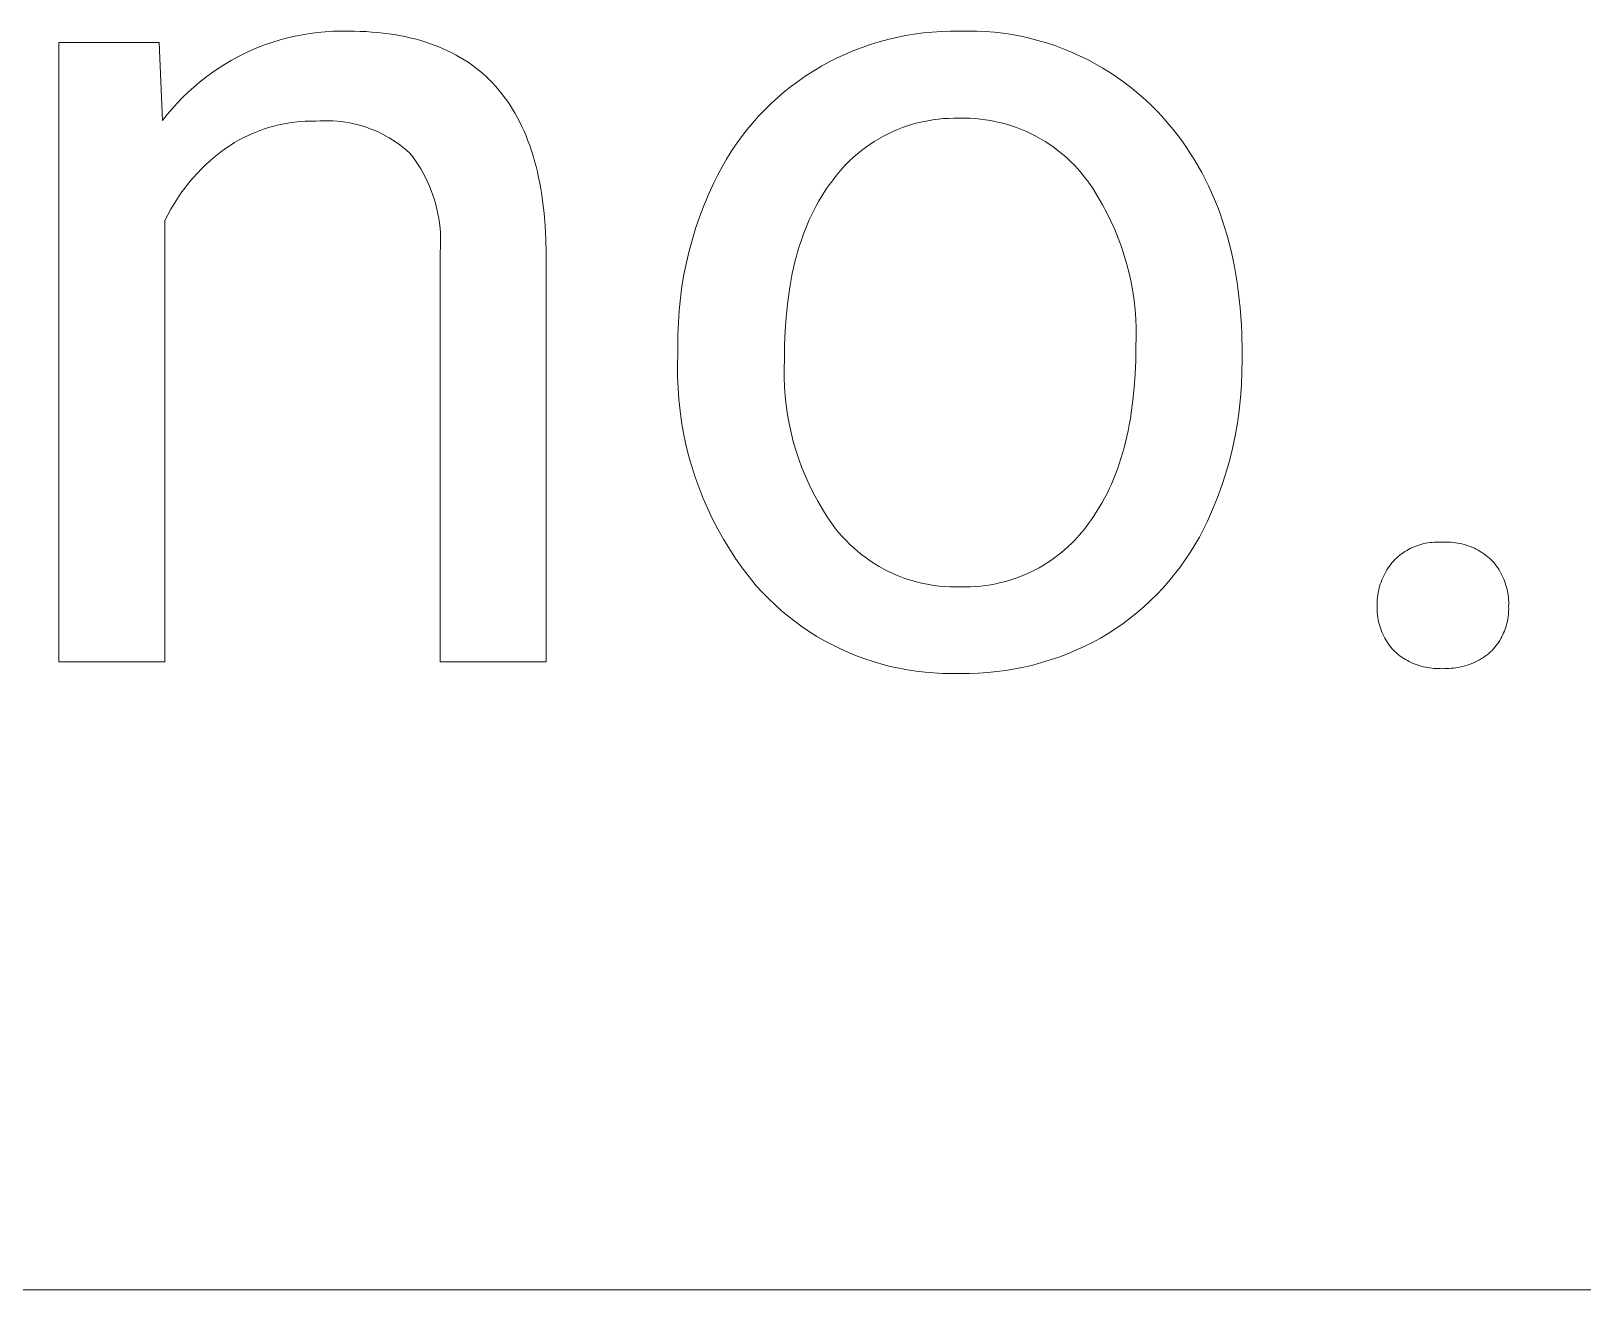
# Model space of a CAD drawing. Header units: millimetres. Extents: x 3269 to 7089, y 1744 to 4413.
# Drawn here: x 6057.6 to 6124.9, y 1957.3 to 2012 of the extents above; entities that cross this region are included whole.
import ezdxf

# ---------------------------------------------------------------- set-up
doc = ezdxf.new("R2010")
doc.units = ezdxf.units.MM
doc.header["$MEASUREMENT"] = 0
doc.layers.add('Domyślny', color=7, linetype='Continuous', true_color=0x000000)

msp = doc.modelspace()

# ---------------------------------------------------------------- linework, layer by layer
at = {"layer": 'Domyślny', "color": 18, "lineweight": 15, "true_color": 0x000000}
for p, q in [((6069.714, 2011.87), (6070.043, 2011.913)), ((6070.043, 2011.913), (6070.373, 2011.944)), ((6070.373, 2011.944), (6070.704, 2011.963)), ((6070.704, 2011.963), (6071.035, 2011.972)), ((6071.035, 2011.972), (6071.367, 2011.969)), ((6071.367, 2011.969), (6071.631, 2011.967)), ((6071.631, 2011.967), (6071.891, 2011.96)), ((6071.891, 2011.96), (6072.148, 2011.948)), ((6072.148, 2011.948), (6072.4, 2011.932)), ((6072.4, 2011.932), (6072.647, 2011.91)), ((6072.647, 2011.91), (6072.891, 2011.885)), ((6072.891, 2011.885), (6073.131, 2011.854)), ((6095.931, 2011.841), (6096.317, 2011.892)), ((6096.317, 2011.892), (6096.705, 2011.93)), ((6096.705, 2011.93), (6097.094, 2011.956)), ((6097.094, 2011.956), (6097.484, 2011.968)), ((6097.484, 2011.968), (6097.874, 2011.968)), ((6097.874, 2011.968), (6098.258, 2011.975)), ((6098.258, 2011.975), (6098.642, 2011.97)), ((6098.642, 2011.97), (6099.026, 2011.952)), ((6099.026, 2011.952), (6099.409, 2011.92)), ((6099.409, 2011.92), (6099.791, 2011.876)), ((6058.812, 1984.595), (6058.812, 2011.473)), ((6058.812, 2011.473), (6063.162, 2011.473)), ((6063.162, 2011.473), (6063.315, 2008.089)), ((6067.173, 2011.141), (6067.479, 2011.269)), ((6067.479, 2011.269), (6067.788, 2011.387)), ((6067.788, 2011.387), (6068.102, 2011.495)), ((6068.102, 2011.495), (6068.419, 2011.592)), ((6068.419, 2011.592), (6068.739, 2011.678)), ((6068.739, 2011.678), (6069.062, 2011.753)), ((6069.062, 2011.753), (6069.387, 2011.817)), ((6069.387, 2011.817), (6069.714, 2011.87)), ((6073.131, 2011.854), (6073.366, 2011.819)), ((6073.366, 2011.819), (6073.597, 2011.779)), ((6073.597, 2011.779), (6073.824, 2011.734)), ((6073.824, 2011.734), (6074.047, 2011.685)), ((6074.047, 2011.685), (6074.266, 2011.631)), ((6074.266, 2011.631), (6074.481, 2011.572)), ((6074.481, 2011.572), (6074.691, 2011.509)), ((6074.691, 2011.509), (6074.898, 2011.441)), ((6074.898, 2011.441), (6075.1, 2011.368)), ((6075.1, 2011.368), (6075.298, 2011.291)), ((6075.298, 2011.291), (6075.492, 2011.208)), ((6075.492, 2011.208), (6075.682, 2011.122)), ((6093.304, 2011.126), (6093.668, 2011.265)), ((6093.668, 2011.265), (6094.036, 2011.392)), ((6094.036, 2011.392), (6094.409, 2011.507)), ((6094.409, 2011.507), (6094.785, 2011.61)), ((6094.785, 2011.61), (6095.164, 2011.699)), ((6095.164, 2011.699), (6095.546, 2011.776)), ((6095.546, 2011.776), (6095.931, 2011.841)), ((6099.791, 2011.876), (6100.171, 2011.819)), ((6100.171, 2011.819), (6100.548, 2011.748)), ((6100.548, 2011.748), (6100.924, 2011.665)), ((6100.924, 2011.665), (6101.296, 2011.57)), ((6101.296, 2011.57), (6101.664, 2011.462)), ((6101.664, 2011.462), (6102.029, 2011.341)), ((6102.029, 2011.341), (6102.39, 2011.208)), ((6102.39, 2011.208), (6102.746, 2011.063)), ((6066, 2010.525), (6066.285, 2010.694)), ((6066.285, 2010.694), (6066.576, 2010.853)), ((6066.576, 2010.853), (6066.872, 2011.002)), ((6066.872, 2011.002), (6067.173, 2011.141)), ((6075.682, 2011.122), (6075.867, 2011.03)), ((6075.867, 2011.03), (6076.049, 2010.934)), ((6076.049, 2010.934), (6076.226, 2010.833)), ((6076.226, 2010.833), (6076.4, 2010.727)), ((6076.4, 2010.727), (6076.569, 2010.617)), ((6076.569, 2010.617), (6076.734, 2010.502)), ((6091.9, 2010.449), (6092.242, 2010.635)), ((6092.242, 2010.635), (6092.59, 2010.811)), ((6092.59, 2010.811), (6092.944, 2010.974)), ((6092.944, 2010.974), (6093.304, 2011.126)), ((6102.746, 2011.063), (6103.096, 2010.906)), ((6103.096, 2010.906), (6103.442, 2010.737)), ((6103.442, 2010.737), (6103.781, 2010.556)), ((6103.781, 2010.556), (6104.114, 2010.364)), ((6064.92, 2009.757), (6065.18, 2009.963)), ((6065.18, 2009.963), (6065.447, 2010.16)), ((6065.447, 2010.16), (6065.72, 2010.347)), ((6065.72, 2010.347), (6066, 2010.525)), ((6076.734, 2010.502), (6076.895, 2010.382)), ((6076.895, 2010.382), (6077.051, 2010.258)), ((6077.051, 2010.258), (6077.204, 2010.128)), ((6077.204, 2010.128), (6077.352, 2009.995)), ((6077.352, 2009.995), (6077.497, 2009.856)), ((6090.918, 2009.821), (6091.237, 2010.041)), ((6091.237, 2010.041), (6091.564, 2010.251)), ((6091.564, 2010.251), (6091.9, 2010.449)), ((6104.114, 2010.364), (6104.44, 2010.161)), ((6104.44, 2010.161), (6104.759, 2009.947)), ((6104.759, 2009.947), (6105.071, 2009.722)), ((6064.184, 2009.089), (6064.422, 2009.32)), ((6064.422, 2009.32), (6064.667, 2009.543)), ((6064.667, 2009.543), (6064.92, 2009.757)), ((6077.497, 2009.856), (6077.637, 2009.713)), ((6077.637, 2009.713), (6077.773, 2009.565)), ((6077.773, 2009.565), (6077.905, 2009.412)), ((6077.905, 2009.412), (6078.033, 2009.255)), ((6078.033, 2009.255), (6078.156, 2009.093)), ((6090.008, 2009.096), (6090.303, 2009.348)), ((6090.303, 2009.348), (6090.606, 2009.589)), ((6090.606, 2009.589), (6090.918, 2009.821)), ((6105.071, 2009.722), (6105.375, 2009.487)), ((6105.375, 2009.487), (6105.67, 2009.242)), ((6105.67, 2009.242), (6105.958, 2008.987)), ((6063.519, 2008.35), (6063.732, 2008.604)), ((6063.732, 2008.604), (6063.954, 2008.851)), ((6063.954, 2008.851), (6064.184, 2009.089)), ((6078.156, 2009.093), (6078.276, 2008.926)), ((6078.276, 2008.926), (6078.391, 2008.755)), ((6078.391, 2008.755), (6078.503, 2008.579)), ((6078.503, 2008.579), (6078.61, 2008.398)), ((6089.176, 2008.281), (6089.444, 2008.562)), ((6089.444, 2008.562), (6089.721, 2008.834)), ((6089.721, 2008.834), (6090.008, 2009.096)), ((6105.958, 2008.987), (6106.236, 2008.722)), ((6106.236, 2008.722), (6106.505, 2008.448)), ((6063.315, 2008.089), (6063.519, 2008.35)), ((6068.137, 2007.845), (6067.915, 2007.782)), ((6068.362, 2007.9), (6068.137, 2007.845)), ((6068.588, 2007.947), (6068.362, 2007.9)), ((6068.816, 2007.987), (6068.588, 2007.947)), ((6069.045, 2008.018), (6068.816, 2007.987)), ((6069.275, 2008.042), (6069.045, 2008.018)), ((6069.505, 2008.057), (6069.275, 2008.042)), ((6069.736, 2008.065), (6069.505, 2008.057)), ((6069.967, 2008.064), (6069.736, 2008.065)), ((6070.151, 2008.077), (6069.967, 2008.064)), ((6070.336, 2008.083), (6070.151, 2008.077)), ((6070.52, 2008.083), (6070.336, 2008.083)), ((6070.704, 2008.077), (6070.52, 2008.083)), ((6070.888, 2008.065), (6070.704, 2008.077)), ((6071.072, 2008.046), (6070.888, 2008.065)), ((6071.255, 2008.02), (6071.072, 2008.046)), ((6071.436, 2007.989), (6071.255, 2008.02)), ((6071.617, 2007.951), (6071.436, 2007.989)), ((6071.796, 2007.906), (6071.617, 2007.951)), ((6071.973, 2007.856), (6071.796, 2007.906)), ((6072.149, 2007.8), (6071.973, 2007.856)), ((6078.61, 2008.398), (6078.713, 2008.213)), ((6078.713, 2008.213), (6078.812, 2008.022)), ((6078.812, 2008.022), (6078.907, 2007.828)), ((6088.67, 2007.693), (6088.918, 2007.991)), ((6088.918, 2007.991), (6089.176, 2008.281)), ((6095.633, 2007.859), (6095.418, 2007.784)), ((6095.85, 2007.927), (6095.633, 2007.859)), ((6096.07, 2007.987), (6095.85, 2007.927)), ((6096.291, 2008.04), (6096.07, 2007.987)), ((6096.514, 2008.085), (6096.291, 2008.04)), ((6096.739, 2008.122), (6096.514, 2008.085)), ((6096.965, 2008.151), (6096.739, 2008.122)), ((6097.191, 2008.173), (6096.965, 2008.151)), ((6097.418, 2008.186), (6097.191, 2008.173)), ((6097.646, 2008.192), (6097.418, 2008.186)), ((6097.874, 2008.19), (6097.646, 2008.192)), ((6098.105, 2008.193), (6097.874, 2008.19)), ((6098.335, 2008.187), (6098.105, 2008.193)), ((6098.566, 2008.174), (6098.335, 2008.187)), ((6098.796, 2008.153), (6098.566, 2008.174)), ((6099.025, 2008.123), (6098.796, 2008.153)), ((6099.253, 2008.086), (6099.025, 2008.123)), ((6099.48, 2008.041), (6099.253, 2008.086)), ((6099.705, 2007.989), (6099.48, 2008.041)), ((6099.928, 2007.928), (6099.705, 2007.989)), ((6100.148, 2007.86), (6099.928, 2007.928)), ((6100.366, 2007.784), (6100.148, 2007.86)), ((6106.505, 2008.448), (6106.765, 2008.164)), ((6106.765, 2008.164), (6106.974, 2007.925)), ((6106.974, 2007.925), (6107.176, 2007.68)), ((6066.639, 2007.246), (6066.438, 2007.131)), ((6066.843, 2007.353), (6066.639, 2007.246)), ((6067.051, 2007.454), (6066.843, 2007.353)), ((6067.263, 2007.547), (6067.051, 2007.454)), ((6067.477, 2007.633), (6067.263, 2007.547)), ((6067.695, 2007.711), (6067.477, 2007.633)), ((6067.915, 2007.782), (6067.695, 2007.711)), ((6072.322, 2007.737), (6072.149, 2007.8)), ((6072.494, 2007.669), (6072.322, 2007.737)), ((6072.662, 2007.594), (6072.494, 2007.669)), ((6072.828, 2007.514), (6072.662, 2007.594)), ((6072.992, 2007.428), (6072.828, 2007.514)), ((6073.152, 2007.337), (6072.992, 2007.428)), ((6073.309, 2007.24), (6073.152, 2007.337)), ((6073.462, 2007.138), (6073.309, 2007.24)), ((6078.907, 2007.828), (6078.998, 2007.628)), ((6078.998, 2007.628), (6079.084, 2007.424)), ((6079.084, 2007.424), (6079.167, 2007.215)), ((6079.167, 2007.215), (6079.245, 2007.001)), ((6088.206, 2007.071), (6088.433, 2007.386)), ((6088.433, 2007.386), (6088.67, 2007.693)), ((6094.195, 2007.181), (6094.005, 2007.057)), ((6094.39, 2007.299), (6094.195, 2007.181)), ((6094.589, 2007.41), (6094.39, 2007.299)), ((6094.791, 2007.514), (6094.589, 2007.41)), ((6094.997, 2007.612), (6094.791, 2007.514)), ((6095.206, 2007.701), (6094.997, 2007.612)), ((6095.418, 2007.784), (6095.206, 2007.701)), ((6100.582, 2007.701), (6100.366, 2007.784)), ((6100.794, 2007.61), (6100.582, 2007.701)), ((6101.003, 2007.512), (6100.794, 2007.61)), ((6101.209, 2007.407), (6101.003, 2007.512)), ((6101.411, 2007.295), (6101.209, 2007.407)), ((6101.609, 2007.176), (6101.411, 2007.295)), ((6101.803, 2007.05), (6101.609, 2007.176)), ((6107.176, 2007.68), (6107.372, 2007.43)), ((6107.372, 2007.43), (6107.561, 2007.176)), ((6107.561, 2007.176), (6107.743, 2006.916)), ((6065.612, 2006.546), (6065.402, 2006.368)), ((6065.828, 2006.717), (6065.612, 2006.546)), ((6066.049, 2006.881), (6065.828, 2006.717)), ((6066.242, 2007.009), (6066.049, 2006.881)), ((6066.438, 2007.131), (6066.242, 2007.009)), ((6073.612, 2007.03), (6073.462, 2007.138)), ((6073.758, 2006.918), (6073.612, 2007.03)), ((6073.9, 2006.8), (6073.758, 2006.918)), ((6074.038, 2006.677), (6073.9, 2006.8)), ((6074.166, 2006.512), (6074.038, 2006.677)), ((6074.289, 2006.342), (6074.166, 2006.512)), ((6079.245, 2007.001), (6079.319, 2006.783)), ((6079.319, 2006.783), (6079.389, 2006.56)), ((6079.389, 2006.56), (6079.456, 2006.332)), ((6087.785, 2006.419), (6087.99, 2006.749)), ((6087.99, 2006.749), (6088.206, 2007.071)), ((6093.289, 2006.495), (6093.123, 2006.339)), ((6093.461, 2006.644), (6093.289, 2006.495)), ((6093.637, 2006.788), (6093.461, 2006.644)), ((6093.819, 2006.925), (6093.637, 2006.788)), ((6094.005, 2007.057), (6093.819, 2006.925)), ((6101.992, 2006.917), (6101.803, 2007.05)), ((6102.176, 2006.778), (6101.992, 2006.917)), ((6102.356, 2006.633), (6102.176, 2006.778)), ((6102.53, 2006.481), (6102.356, 2006.633)), ((6107.743, 2006.916), (6107.918, 2006.652)), ((6107.918, 2006.652), (6108.087, 2006.383)), ((6065, 2005.991), (6064.809, 2005.793)), ((6065.198, 2006.183), (6065, 2005.991)), ((6065.402, 2006.368), (6065.198, 2006.183)), ((6074.405, 2006.168), (6074.289, 2006.342)), ((6074.516, 2005.99), (6074.405, 2006.168)), ((6074.62, 2005.809), (6074.516, 2005.99)), ((6079.456, 2006.332), (6079.517, 2006.1)), ((6079.517, 2006.1), (6079.575, 2005.862)), ((6079.575, 2005.862), (6079.629, 2005.621)), ((6087.409, 2005.74), (6087.591, 2006.083)), ((6087.591, 2006.083), (6087.785, 2006.419)), ((6092.658, 2005.839), (6092.515, 2005.662)), ((6092.807, 2006.011), (6092.658, 2005.839)), ((6092.962, 2006.178), (6092.807, 2006.011)), ((6093.123, 2006.339), (6092.962, 2006.178)), ((6102.699, 2006.324), (6102.53, 2006.481)), ((6102.863, 2006.161), (6102.699, 2006.324)), ((6103.021, 2005.992), (6102.863, 2006.161)), ((6103.173, 2005.818), (6103.021, 2005.992)), ((6108.087, 2006.383), (6108.249, 2006.108)), ((6108.249, 2006.108), (6108.405, 2005.829)), ((6108.405, 2005.829), (6108.553, 2005.545)), ((6064.277, 2005.16), (6064.114, 2004.938)), ((6064.447, 2005.377), (6064.277, 2005.16)), ((6064.624, 2005.588), (6064.447, 2005.377)), ((6064.809, 2005.793), (6064.624, 2005.588)), ((6074.718, 2005.624), (6074.62, 2005.809)), ((6074.81, 2005.435), (6074.718, 2005.624)), ((6074.895, 2005.244), (6074.81, 2005.435)), ((6074.973, 2005.05), (6074.895, 2005.244)), ((6079.629, 2005.621), (6079.679, 2005.374)), ((6079.679, 2005.374), (6079.724, 2005.123)), ((6087.019, 2004.915), (6087.239, 2005.391)), ((6087.239, 2005.391), (6087.409, 2005.74)), ((6092.25, 2005.31), (6092.126, 2005.135)), ((6092.378, 2005.48), (6092.25, 2005.31)), ((6092.515, 2005.662), (6092.378, 2005.48)), ((6103.318, 2005.639), (6103.173, 2005.818)), ((6103.458, 2005.455), (6103.318, 2005.639)), ((6103.683, 2005.124), (6103.458, 2005.455)), ((6108.553, 2005.545), (6108.695, 2005.256)), ((6108.695, 2005.256), (6108.831, 2004.962)), ((6063.811, 2004.478), (6063.671, 2004.24)), ((6063.959, 2004.71), (6063.811, 2004.478)), ((6064.114, 2004.938), (6063.959, 2004.71)), ((6075.045, 2004.853), (6074.973, 2005.05)), ((6075.11, 2004.654), (6075.045, 2004.853)), ((6075.168, 2004.453), (6075.11, 2004.654)), ((6079.724, 2005.123), (6079.765, 2004.867)), ((6079.765, 2004.867), (6079.803, 2004.606)), ((6079.803, 2004.606), (6079.865, 2004.071)), ((6086.815, 2004.431), (6087.019, 2004.915)), ((6091.779, 2004.582), (6091.671, 2004.388)), ((6091.891, 2004.771), (6091.779, 2004.582)), ((6092.006, 2004.955), (6091.891, 2004.771)), ((6092.126, 2005.135), (6092.006, 2004.955)), ((6103.896, 2004.785), (6103.683, 2005.124)), ((6104.098, 2004.438), (6103.896, 2004.785)), ((6108.831, 2004.962), (6108.96, 2004.664)), ((6108.96, 2004.664), (6109.082, 2004.36)), ((6063.54, 2003.998), (6063.416, 2003.752)), ((6063.671, 2004.24), (6063.54, 2003.998)), ((6075.22, 2004.25), (6075.168, 2004.453)), ((6075.264, 2004.045), (6075.22, 2004.25)), ((6075.301, 2003.839), (6075.264, 2004.045)), ((6075.331, 2003.632), (6075.301, 2003.839)), ((6079.865, 2004.071), (6079.911, 2003.517)), ((6086.456, 2003.446), (6086.627, 2003.942)), ((6086.627, 2003.942), (6086.815, 2004.431)), ((6091.467, 2003.987), (6091.372, 2003.78)), ((6091.567, 2004.19), (6091.467, 2003.987)), ((6091.671, 2004.388), (6091.567, 2004.19)), ((6104.287, 2004.086), (6104.098, 2004.438)), ((6104.463, 2003.726), (6104.287, 2004.086)), ((6109.082, 2004.36), (6109.197, 2004.051)), ((6109.197, 2004.051), (6109.306, 2003.738)), ((6063.416, 2003.752), (6063.416, 1984.595)), ((6075.354, 2003.424), (6075.331, 2003.632)), ((6075.37, 2003.215), (6075.354, 2003.424)), ((6075.378, 2003.006), (6075.37, 2003.215)), ((6079.911, 2003.517), (6079.94, 2002.944)), ((6086.301, 2002.944), (6086.456, 2003.446)), ((6091.109, 2003.13), (6091.029, 2002.904)), ((6091.192, 2003.351), (6091.109, 2003.13)), ((6091.28, 2003.568), (6091.192, 2003.351)), ((6091.372, 2003.78), (6091.28, 2003.568)), ((6104.628, 2003.361), (6104.463, 2003.726)), ((6104.779, 2002.99), (6104.628, 2003.361)), ((6109.306, 2003.738), (6109.408, 2003.419)), ((6109.408, 2003.419), (6109.504, 2003.096)), ((6075.361, 2002.378), (6075.374, 2002.587)), ((6075.374, 2002.587), (6075.38, 2002.796)), ((6075.38, 2002.796), (6075.378, 2003.006)), ((6079.94, 2002.944), (6079.953, 2002.352)), ((6086.163, 2002.438), (6086.301, 2002.944)), ((6090.954, 2002.673), (6090.883, 2002.438)), ((6091.029, 2002.904), (6090.954, 2002.673)), ((6104.917, 2002.614), (6104.779, 2002.99)), ((6105.042, 2002.234), (6104.917, 2002.614)), ((6109.504, 2003.096), (6109.593, 2002.767)), ((6109.593, 2002.767), (6109.675, 2002.434)), ((6075.361, 1984.595), (6075.361, 2002.378)), ((6079.953, 2002.352), (6079.953, 1984.595)), ((6085.937, 2001.413), (6086.041, 2001.927)), ((6086.041, 2001.927), (6086.163, 2002.438)), ((6090.752, 2001.954), (6090.693, 2001.705)), ((6090.815, 2002.199), (6090.752, 2001.954)), ((6090.883, 2002.438), (6090.815, 2002.199)), ((6105.154, 2001.849), (6105.042, 2002.234)), ((6105.253, 2001.461), (6105.154, 2001.849)), ((6109.675, 2002.434), (6109.751, 2002.096)), ((6109.751, 2002.096), (6109.82, 2001.753)), ((6085.85, 2000.896), (6085.937, 2001.413)), ((6090.587, 2001.193), (6090.54, 2000.93)), ((6090.638, 2001.451), (6090.587, 2001.193)), ((6090.693, 2001.705), (6090.638, 2001.451)), ((6105.337, 2001.07), (6105.253, 2001.461)), ((6109.82, 2001.753), (6109.883, 2001.405)), ((6109.883, 2001.405), (6109.939, 2001.052)), ((6085.78, 2000.376), (6085.85, 2000.896)), ((6090.497, 2000.663), (6090.423, 2000.114)), ((6090.54, 2000.93), (6090.497, 2000.663)), ((6105.409, 2000.675), (6105.337, 2001.07)), ((6105.466, 2000.279), (6105.409, 2000.675)), ((6109.939, 2001.052), (6109.988, 2000.694)), ((6109.988, 2000.694), (6110.031, 2000.331)), ((6085.693, 1999.33), (6085.728, 1999.853)), ((6085.728, 1999.853), (6085.78, 2000.376)), ((6090.423, 2000.114), (6090.366, 1999.547)), ((6105.509, 1999.881), (6105.466, 2000.279)), ((6105.539, 1999.482), (6105.509, 1999.881)), ((6110.031, 2000.331), (6110.067, 1999.964)), ((6110.067, 1999.964), (6110.096, 1999.591)), ((6085.675, 1998.805), (6085.693, 1999.33)), ((6090.366, 1999.547), (6090.325, 1998.961)), ((6105.555, 1999.081), (6105.539, 1999.482)), ((6110.096, 1999.591), (6110.119, 1999.214)), ((6110.119, 1999.214), (6110.136, 1998.831)), ((6085.675, 1998.281), (6085.675, 1998.805)), ((6090.325, 1998.961), (6090.3, 1998.356)), ((6105.544, 1998.281), (6105.556, 1998.681)), ((6105.556, 1998.681), (6105.555, 1999.081)), ((6110.136, 1998.831), (6110.149, 1998.052)), ((6085.66, 1997.469), (6085.675, 1997.963)), ((6085.675, 1997.963), (6085.675, 1998.281)), ((6090.3, 1998.356), (6090.292, 1997.734)), ((6105.536, 1997.671), (6105.544, 1998.281)), ((6110.149, 1998.052), (6110.149, 1997.734)), ((6085.661, 1996.975), (6085.66, 1997.469)), ((6090.292, 1997.734), (6090.28, 1997.333)), ((6090.28, 1997.333), (6090.281, 1996.933)), ((6105.473, 1996.505), (6105.512, 1997.08)), ((6105.512, 1997.08), (6105.536, 1997.671)), ((6110.147, 1997.176), (6110.127, 1996.618)), ((6110.149, 1997.734), (6110.147, 1997.176)), ((6085.68, 1996.481), (6085.661, 1996.975)), ((6085.715, 1995.988), (6085.68, 1996.481)), ((6090.281, 1996.933), (6090.297, 1996.533)), ((6090.297, 1996.533), (6090.326, 1996.133)), ((6105.417, 1995.948), (6105.473, 1996.505)), ((6110.127, 1996.618), (6110.087, 1996.062)), ((6085.767, 1995.497), (6085.715, 1995.988)), ((6090.326, 1996.133), (6090.369, 1995.735)), ((6090.369, 1995.735), (6090.427, 1995.339)), ((6105.345, 1995.408), (6105.417, 1995.948)), ((6110.087, 1996.062), (6110.027, 1995.507)), ((6085.835, 1995.008), (6085.767, 1995.497)), ((6090.427, 1995.339), (6090.498, 1994.944)), ((6105.258, 1994.885), (6105.303, 1995.144)), ((6105.303, 1995.144), (6105.345, 1995.408)), ((6110.027, 1995.507), (6109.949, 1994.954)), ((6085.92, 1994.521), (6085.835, 1995.008)), ((6086.022, 1994.037), (6085.92, 1994.521)), ((6090.498, 1994.944), (6090.582, 1994.553)), ((6090.582, 1994.553), (6090.681, 1994.165)), ((6105.096, 1994.133), (6105.154, 1994.379)), ((6105.154, 1994.379), (6105.208, 1994.63)), ((6105.208, 1994.63), (6105.258, 1994.885)), ((6109.851, 1994.405), (6109.735, 1993.859)), ((6109.949, 1994.954), (6109.851, 1994.405)), ((6086.14, 1993.558), (6086.022, 1994.037)), ((6090.681, 1994.165), (6090.793, 1993.78)), ((6090.793, 1993.78), (6090.918, 1993.4)), ((6104.967, 1993.653), (6105.034, 1993.89)), ((6105.034, 1993.89), (6105.096, 1994.133)), ((6109.735, 1993.859), (6109.6, 1993.318)), ((6086.274, 1993.082), (6086.14, 1993.558)), ((6086.424, 1992.611), (6086.274, 1993.082)), ((6090.918, 1993.4), (6091.056, 1993.024)), ((6104.745, 1992.965), (6104.823, 1993.19)), ((6104.823, 1993.19), (6104.897, 1993.419)), ((6104.897, 1993.419), (6104.967, 1993.653)), ((6109.6, 1993.318), (6109.446, 1992.782)), ((6086.59, 1992.146), (6086.424, 1992.611)), ((6091.056, 1993.024), (6091.208, 1992.653)), ((6091.208, 1992.653), (6091.372, 1992.288)), ((6104.485, 1992.315), (6104.576, 1992.528)), ((6104.576, 1992.528), (6104.662, 1992.744)), ((6104.662, 1992.744), (6104.745, 1992.965)), ((6109.446, 1992.782), (6109.273, 1992.251)), ((6086.771, 1991.686), (6086.59, 1992.146)), ((6086.968, 1991.233), (6086.771, 1991.686)), ((6091.372, 1992.288), (6091.549, 1991.928)), ((6091.549, 1991.928), (6091.738, 1991.575)), ((6104.081, 1991.509), (6104.188, 1991.704)), ((6104.188, 1991.704), (6104.291, 1991.904)), ((6104.291, 1991.904), (6104.39, 1992.107)), ((6104.39, 1992.107), (6104.485, 1992.315)), ((6109.083, 1991.727), (6108.874, 1991.209)), ((6109.273, 1992.251), (6109.083, 1991.727)), ((6087.181, 1990.787), (6086.968, 1991.233)), ((6091.738, 1991.575), (6091.94, 1991.229)), ((6091.94, 1991.229), (6092.153, 1990.89)), ((6103.735, 1990.949), (6103.855, 1991.132)), ((6103.855, 1991.132), (6103.97, 1991.318)), ((6103.97, 1991.318), (6104.081, 1991.509)), ((6108.874, 1991.209), (6108.648, 1990.699)), ((6087.408, 1990.349), (6087.181, 1990.787)), ((6087.65, 1989.918), (6087.408, 1990.349)), ((6092.153, 1990.89), (6092.378, 1990.559)), ((6092.378, 1990.559), (6092.517, 1990.377)), ((6092.517, 1990.377), (6092.662, 1990.199)), ((6103.212, 1990.244), (6103.351, 1990.419)), ((6103.351, 1990.419), (6103.483, 1990.597)), ((6103.483, 1990.597), (6103.611, 1990.771)), ((6103.611, 1990.771), (6103.735, 1990.949)), ((6108.478, 1990.351), (6108.297, 1990.008)), ((6108.648, 1990.699), (6108.478, 1990.351)), ((6087.906, 1989.496), (6087.65, 1989.918)), ((6092.662, 1990.199), (6092.812, 1990.026)), ((6092.812, 1990.026), (6092.969, 1989.859)), ((6092.969, 1989.859), (6093.132, 1989.697)), ((6093.132, 1989.697), (6093.3, 1989.541)), ((6102.601, 1989.597), (6102.762, 1989.751)), ((6102.762, 1989.751), (6102.918, 1989.91)), ((6102.918, 1989.91), (6103.068, 1990.075)), ((6103.068, 1990.075), (6103.212, 1990.244)), ((6108.105, 1989.672), (6107.901, 1989.342)), ((6108.297, 1990.008), (6108.105, 1989.672)), ((6117.781, 1989.654), (6117.866, 1989.681)), ((6117.866, 1989.681), (6117.952, 1989.706)), ((6117.952, 1989.706), (6118.04, 1989.728)), ((6118.04, 1989.728), (6118.127, 1989.746)), ((6118.127, 1989.746), (6118.216, 1989.762)), ((6118.216, 1989.762), (6118.305, 1989.775)), ((6118.305, 1989.775), (6118.394, 1989.784)), ((6118.394, 1989.784), (6118.483, 1989.791)), ((6118.483, 1989.791), (6118.573, 1989.795)), ((6118.573, 1989.795), (6118.663, 1989.795)), ((6118.663, 1989.795), (6118.752, 1989.793)), ((6118.752, 1989.793), (6118.842, 1989.787)), ((6118.842, 1989.787), (6118.937, 1989.792)), ((6118.937, 1989.792), (6119.032, 1989.794)), ((6119.032, 1989.794), (6119.127, 1989.792)), ((6119.127, 1989.792), (6119.222, 1989.787)), ((6119.222, 1989.787), (6119.317, 1989.779)), ((6119.317, 1989.779), (6119.411, 1989.768)), ((6119.411, 1989.768), (6119.505, 1989.753)), ((6119.505, 1989.753), (6119.598, 1989.736)), ((6119.598, 1989.736), (6119.691, 1989.715)), ((6119.691, 1989.715), (6119.783, 1989.691)), ((6119.783, 1989.691), (6119.874, 1989.664)), ((6119.874, 1989.664), (6119.964, 1989.634)), ((6088.177, 1989.082), (6087.906, 1989.496)), ((6088.462, 1988.678), (6088.177, 1989.082)), ((6093.3, 1989.541), (6093.473, 1989.39)), ((6093.473, 1989.39), (6093.651, 1989.246)), ((6093.651, 1989.246), (6093.835, 1989.108)), ((6093.835, 1989.108), (6094.022, 1988.977)), ((6101.724, 1988.913), (6101.909, 1989.038)), ((6101.909, 1989.038), (6102.089, 1989.169)), ((6102.089, 1989.169), (6102.265, 1989.306)), ((6102.265, 1989.306), (6102.435, 1989.449)), ((6102.435, 1989.449), (6102.601, 1989.597)), ((6107.686, 1989.02), (6107.46, 1988.705)), ((6107.901, 1989.342), (6107.686, 1989.02)), ((6116.666, 1988.911), (6116.73, 1988.986)), ((6116.73, 1988.986), (6116.794, 1989.049)), ((6116.794, 1989.049), (6116.859, 1989.111)), ((6116.859, 1989.111), (6116.927, 1989.17)), ((6116.927, 1989.17), (6116.996, 1989.227)), ((6116.996, 1989.227), (6117.068, 1989.281)), ((6117.068, 1989.281), (6117.141, 1989.333)), ((6117.141, 1989.333), (6117.216, 1989.383)), ((6117.216, 1989.383), (6117.292, 1989.429)), ((6117.292, 1989.429), (6117.37, 1989.474)), ((6117.37, 1989.474), (6117.45, 1989.515)), ((6117.45, 1989.515), (6117.531, 1989.554)), ((6117.531, 1989.554), (6117.613, 1989.59)), ((6117.613, 1989.59), (6117.696, 1989.623)), ((6117.696, 1989.623), (6117.781, 1989.654)), ((6119.964, 1989.634), (6120.054, 1989.601)), ((6120.054, 1989.601), (6120.142, 1989.565)), ((6120.142, 1989.565), (6120.228, 1989.526)), ((6120.228, 1989.526), (6120.314, 1989.484)), ((6120.314, 1989.484), (6120.397, 1989.44)), ((6120.397, 1989.44), (6120.48, 1989.392)), ((6120.48, 1989.392), (6120.56, 1989.342)), ((6120.56, 1989.342), (6120.639, 1989.289)), ((6120.639, 1989.289), (6120.716, 1989.233)), ((6120.716, 1989.233), (6120.791, 1989.175)), ((6120.791, 1989.175), (6120.865, 1989.114)), ((6120.865, 1989.114), (6120.936, 1989.051)), ((6120.936, 1989.051), (6121.004, 1988.986)), ((6121.004, 1988.986), (6121.069, 1988.911)), ((6088.76, 1988.284), (6088.462, 1988.678)), ((6094.022, 1988.977), (6094.215, 1988.852)), ((6094.215, 1988.852), (6094.411, 1988.734)), ((6094.411, 1988.734), (6094.612, 1988.623)), ((6094.612, 1988.623), (6094.816, 1988.518)), ((6094.816, 1988.518), (6095.024, 1988.421)), ((6095.024, 1988.421), (6095.235, 1988.332)), ((6095.235, 1988.332), (6095.449, 1988.249)), ((6100.539, 1988.302), (6100.745, 1988.387)), ((6100.745, 1988.387), (6100.948, 1988.479)), ((6100.948, 1988.479), (6101.147, 1988.578)), ((6101.147, 1988.578), (6101.343, 1988.683)), ((6101.343, 1988.683), (6101.536, 1988.795)), ((6101.536, 1988.795), (6101.724, 1988.913)), ((6107.224, 1988.397), (6106.978, 1988.098)), ((6107.46, 1988.705), (6107.224, 1988.397)), ((6116.253, 1988.245), (6116.295, 1988.334)), ((6116.295, 1988.334), (6116.339, 1988.421)), ((6116.339, 1988.421), (6116.387, 1988.507)), ((6116.387, 1988.507), (6116.437, 1988.592)), ((6116.437, 1988.592), (6116.49, 1988.675)), ((6116.49, 1988.675), (6116.546, 1988.755)), ((6116.546, 1988.755), (6116.605, 1988.834)), ((6116.605, 1988.834), (6116.666, 1988.911)), ((6121.069, 1988.911), (6121.13, 1988.835)), ((6121.13, 1988.835), (6121.189, 1988.756)), ((6121.189, 1988.756), (6121.245, 1988.675)), ((6121.245, 1988.675), (6121.298, 1988.593)), ((6121.298, 1988.593), (6121.348, 1988.508)), ((6121.348, 1988.508), (6121.395, 1988.422)), ((6121.395, 1988.422), (6121.439, 1988.334)), ((6121.439, 1988.334), (6121.48, 1988.245)), ((6089.071, 1987.901), (6088.76, 1988.284)), ((6089.329, 1987.618), (6089.071, 1987.901)), ((6095.449, 1988.249), (6095.666, 1988.174)), ((6095.666, 1988.174), (6095.885, 1988.107)), ((6095.885, 1988.107), (6096.106, 1988.047)), ((6096.106, 1988.047), (6096.33, 1987.995)), ((6096.33, 1987.995), (6096.555, 1987.95)), ((6096.555, 1987.95), (6096.781, 1987.914)), ((6096.781, 1987.914), (6097.009, 1987.885)), ((6097.009, 1987.885), (6097.237, 1987.864)), ((6097.237, 1987.864), (6097.466, 1987.852)), ((6097.466, 1987.852), (6097.695, 1987.847)), ((6097.695, 1987.847), (6097.924, 1987.85)), ((6097.924, 1987.85), (6098.147, 1987.847)), ((6098.147, 1987.847), (6098.37, 1987.851)), ((6098.37, 1987.851), (6098.592, 1987.863)), ((6098.592, 1987.863), (6098.814, 1987.882)), ((6098.814, 1987.882), (6099.035, 1987.909)), ((6099.035, 1987.909), (6099.255, 1987.943)), ((6099.255, 1987.943), (6099.474, 1987.985)), ((6099.474, 1987.985), (6099.691, 1988.034)), ((6099.691, 1988.034), (6099.906, 1988.09)), ((6099.906, 1988.09), (6100.119, 1988.154)), ((6100.119, 1988.154), (6100.331, 1988.224)), ((6100.331, 1988.224), (6100.539, 1988.302)), ((6106.721, 1987.808), (6106.455, 1987.526)), ((6106.978, 1988.098), (6106.721, 1987.808)), ((6116.051, 1987.588), (6116.07, 1987.685)), ((6116.07, 1987.685), (6116.093, 1987.781)), ((6116.093, 1987.781), (6116.119, 1987.875)), ((6116.119, 1987.875), (6116.148, 1987.969)), ((6116.148, 1987.969), (6116.18, 1988.062)), ((6116.18, 1988.062), (6116.215, 1988.154)), ((6116.215, 1988.154), (6116.253, 1988.245)), ((6121.48, 1988.245), (6121.518, 1988.155)), ((6121.518, 1988.155), (6121.553, 1988.063)), ((6121.553, 1988.063), (6121.585, 1987.97)), ((6121.585, 1987.97), (6121.613, 1987.876)), ((6121.613, 1987.876), (6121.638, 1987.781)), ((6121.638, 1987.781), (6121.66, 1987.685)), ((6121.66, 1987.685), (6121.678, 1987.588)), ((6089.597, 1987.344), (6089.329, 1987.618)), ((6089.874, 1987.08), (6089.597, 1987.344)), ((6090.159, 1986.825), (6089.874, 1987.08)), ((6105.895, 1986.99), (6105.602, 1986.737)), ((6106.18, 1987.253), (6105.895, 1986.99)), ((6106.455, 1987.526), (6106.18, 1987.253)), ((6116.005, 1987.1), (6116.007, 1987.198)), ((6116.005, 1987.001), (6116.005, 1987.1)), ((6116.005, 1986.906), (6116.005, 1987.001)), ((6116.007, 1987.198), (6116.013, 1987.296)), ((6116.013, 1987.296), (6116.022, 1987.394)), ((6116.022, 1987.394), (6116.035, 1987.491)), ((6116.035, 1987.491), (6116.051, 1987.588)), ((6121.678, 1987.588), (6121.693, 1987.491)), ((6121.693, 1987.491), (6121.705, 1987.394)), ((6121.705, 1987.394), (6121.713, 1987.296)), ((6121.713, 1987.296), (6121.718, 1987.198)), ((6121.719, 1987.1), (6121.717, 1987.001)), ((6121.717, 1987.001), (6121.718, 1986.911)), ((6121.718, 1987.198), (6121.719, 1987.1)), ((6090.454, 1986.579), (6090.159, 1986.825)), ((6090.756, 1986.344), (6090.454, 1986.579)), ((6091.066, 1986.12), (6090.756, 1986.344)), ((6105.3, 1986.494), (6104.991, 1986.261)), ((6105.602, 1986.737), (6105.3, 1986.494)), ((6116.008, 1986.811), (6116.005, 1986.906)), ((6116.015, 1986.716), (6116.008, 1986.811)), ((6116.025, 1986.622), (6116.015, 1986.716)), ((6116.038, 1986.528), (6116.025, 1986.622)), ((6116.054, 1986.434), (6116.038, 1986.528)), ((6116.073, 1986.341), (6116.054, 1986.434)), ((6116.096, 1986.249), (6116.073, 1986.341)), ((6121.663, 1986.369), (6121.643, 1986.281)), ((6121.68, 1986.458), (6121.663, 1986.369)), ((6121.694, 1986.548), (6121.68, 1986.458)), ((6121.704, 1986.638), (6121.694, 1986.548)), ((6121.712, 1986.729), (6121.704, 1986.638)), ((6121.717, 1986.82), (6121.712, 1986.729)), ((6121.718, 1986.911), (6121.717, 1986.82)), ((6091.384, 1985.906), (6091.066, 1986.12)), ((6091.708, 1985.703), (6091.384, 1985.906)), ((6092.04, 1985.511), (6091.708, 1985.703)), ((6104.006, 1985.628), (6103.656, 1985.44)), ((6104.348, 1985.827), (6104.006, 1985.628)), ((6104.673, 1986.039), (6104.348, 1985.827)), ((6104.991, 1986.261), (6104.673, 1986.039)), ((6116.122, 1986.157), (6116.096, 1986.249)), ((6116.151, 1986.067), (6116.122, 1986.157)), ((6116.183, 1985.977), (6116.151, 1986.067)), ((6116.219, 1985.889), (6116.183, 1985.977)), ((6116.257, 1985.802), (6116.219, 1985.889)), ((6116.298, 1985.716), (6116.257, 1985.802)), ((6116.343, 1985.632), (6116.298, 1985.716)), ((6116.39, 1985.55), (6116.343, 1985.632)), ((6121.421, 1985.686), (6121.378, 1985.606)), ((6121.461, 1985.768), (6121.421, 1985.686)), ((6121.499, 1985.85), (6121.461, 1985.768)), ((6121.533, 1985.934), (6121.499, 1985.85)), ((6121.565, 1986.019), (6121.533, 1985.934)), ((6121.594, 1986.106), (6121.565, 1986.019)), ((6121.62, 1986.193), (6121.594, 1986.106)), ((6121.643, 1986.281), (6121.62, 1986.193)), ((6092.378, 1985.331), (6092.04, 1985.511)), ((6092.721, 1985.162), (6092.378, 1985.331)), ((6093.071, 1985.005), (6092.721, 1985.162)), ((6093.425, 1984.859), (6093.071, 1985.005)), ((6102.575, 1984.946), (6102.204, 1984.806)), ((6102.941, 1985.099), (6102.575, 1984.946)), ((6103.301, 1985.263), (6102.941, 1985.099)), ((6103.656, 1985.44), (6103.301, 1985.263)), ((6116.44, 1985.469), (6116.39, 1985.55)), ((6116.493, 1985.39), (6116.44, 1985.469)), ((6116.548, 1985.313), (6116.493, 1985.39)), ((6116.606, 1985.237), (6116.548, 1985.313)), ((6116.667, 1985.164), (6116.606, 1985.237)), ((6116.73, 1985.093), (6116.667, 1985.164)), ((6116.798, 1985.029), (6116.73, 1985.093)), ((6116.867, 1984.968), (6116.798, 1985.029)), ((6116.938, 1984.908), (6116.867, 1984.968)), ((6120.856, 1984.964), (6120.779, 1984.903)), ((6120.931, 1985.027), (6120.856, 1984.964)), ((6121.004, 1985.093), (6120.931, 1985.027)), ((6121.065, 1985.161), (6121.004, 1985.093)), ((6121.123, 1985.231), (6121.065, 1985.161)), ((6121.179, 1985.302), (6121.123, 1985.231)), ((6121.233, 1985.376), (6121.179, 1985.302)), ((6121.284, 1985.451), (6121.233, 1985.376)), ((6121.332, 1985.528), (6121.284, 1985.451)), ((6121.378, 1985.606), (6121.332, 1985.528)), ((6063.416, 1984.595), (6058.812, 1984.595)), ((6079.953, 1984.595), (6075.361, 1984.595)), ((6093.784, 1984.726), (6093.425, 1984.859)), ((6094.147, 1984.606), (6093.784, 1984.726)), ((6094.515, 1984.497), (6094.147, 1984.606)), ((6094.885, 1984.402), (6094.515, 1984.497)), ((6095.259, 1984.318), (6094.885, 1984.402)), ((6095.636, 1984.248), (6095.259, 1984.318)), ((6100.292, 1984.291), (6099.901, 1984.226)), ((6100.681, 1984.369), (6100.292, 1984.291)), ((6101.067, 1984.459), (6100.681, 1984.369)), ((6101.449, 1984.562), (6101.067, 1984.459)), ((6101.829, 1984.678), (6101.449, 1984.562)), ((6102.204, 1984.806), (6101.829, 1984.678)), ((6117.011, 1984.851), (6116.938, 1984.908)), ((6117.087, 1984.797), (6117.011, 1984.851)), ((6117.164, 1984.745), (6117.087, 1984.797)), ((6117.242, 1984.696), (6117.164, 1984.745)), ((6117.323, 1984.65), (6117.242, 1984.696)), ((6117.405, 1984.607), (6117.323, 1984.65)), ((6117.488, 1984.566), (6117.405, 1984.607)), ((6117.573, 1984.528), (6117.488, 1984.566)), ((6117.659, 1984.493), (6117.573, 1984.528)), ((6117.746, 1984.461), (6117.659, 1984.493)), ((6117.834, 1984.432), (6117.746, 1984.461)), ((6117.923, 1984.406), (6117.834, 1984.432)), ((6118.013, 1984.383), (6117.923, 1984.406)), ((6118.104, 1984.363), (6118.013, 1984.383)), ((6118.195, 1984.346), (6118.104, 1984.363)), ((6118.287, 1984.333), (6118.195, 1984.346)), ((6118.379, 1984.322), (6118.287, 1984.333)), ((6118.471, 1984.315), (6118.379, 1984.322)), ((6118.564, 1984.311), (6118.471, 1984.315)), ((6118.657, 1984.31), (6118.564, 1984.311)), ((6118.749, 1984.312), (6118.657, 1984.31)), ((6118.842, 1984.317), (6118.749, 1984.312)), ((6118.94, 1984.313), (6118.842, 1984.317)), ((6119.039, 1984.312), (6118.94, 1984.313)), ((6119.137, 1984.314), (6119.039, 1984.312)), ((6119.235, 1984.319), (6119.137, 1984.314)), ((6119.333, 1984.328), (6119.235, 1984.319)), ((6119.431, 1984.34), (6119.333, 1984.328)), ((6119.528, 1984.356), (6119.431, 1984.34)), ((6119.625, 1984.374), (6119.528, 1984.356)), ((6119.721, 1984.396), (6119.625, 1984.374)), ((6119.816, 1984.422), (6119.721, 1984.396)), ((6119.91, 1984.45), (6119.816, 1984.422)), ((6120.003, 1984.482), (6119.91, 1984.45)), ((6120.096, 1984.517), (6120.003, 1984.482)), ((6120.186, 1984.555), (6120.096, 1984.517)), ((6120.276, 1984.596), (6120.186, 1984.555)), ((6120.364, 1984.64), (6120.276, 1984.596)), ((6120.45, 1984.686), (6120.364, 1984.64)), ((6120.535, 1984.736), (6120.45, 1984.686)), ((6120.618, 1984.789), (6120.535, 1984.736)), ((6120.7, 1984.845), (6120.618, 1984.789)), ((6120.779, 1984.903), (6120.7, 1984.845)), ((6096.014, 1984.191), (6095.636, 1984.248)), ((6096.395, 1984.146), (6096.014, 1984.191)), ((6096.776, 1984.114), (6096.395, 1984.146)), ((6097.159, 1984.096), (6096.776, 1984.114)), ((6097.542, 1984.09), (6097.159, 1984.096)), ((6097.924, 1984.097), (6097.542, 1984.09)), ((6098.321, 1984.097), (6097.924, 1984.097)), ((6098.717, 1984.11), (6098.321, 1984.097)), ((6099.113, 1984.135), (6098.717, 1984.11)), ((6099.507, 1984.174), (6099.113, 1984.135)), ((6099.901, 1984.226), (6099.507, 1984.174)), ((5644.925, 1957.336), (7088.521, 1957.336))]:
    msp.add_line(p, q, dxfattribs=at)

doc.saveas('drawing.dxf')
